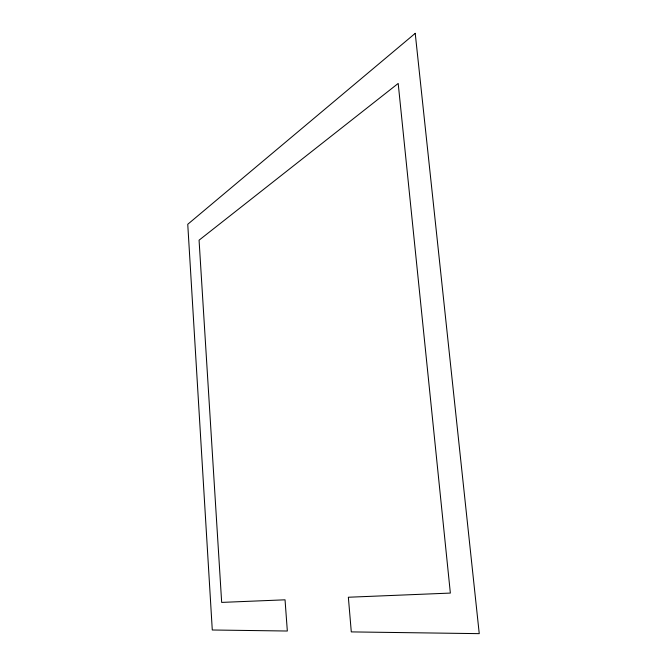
<?xml version="1.0" encoding="UTF-8"?>
<svg xmlns="http://www.w3.org/2000/svg" width="667" height="667" viewBox="0 0 667 667"><rect width="100%" height="100%" fill="white"/><g stroke="black" fill="none" stroke-linecap="round" stroke-linejoin="round"><path stroke-width="1" d="M415.224 33.35L187.752 224.287L212.281 629.998L287.335 631.024L285.042 599.816L221.669 602.401L199.066 240.187L398.191 83.442L450.358 593.08L348.357 597.24L351.292 631.899L479.248 633.65L415.224 33.35"/></g></svg>
